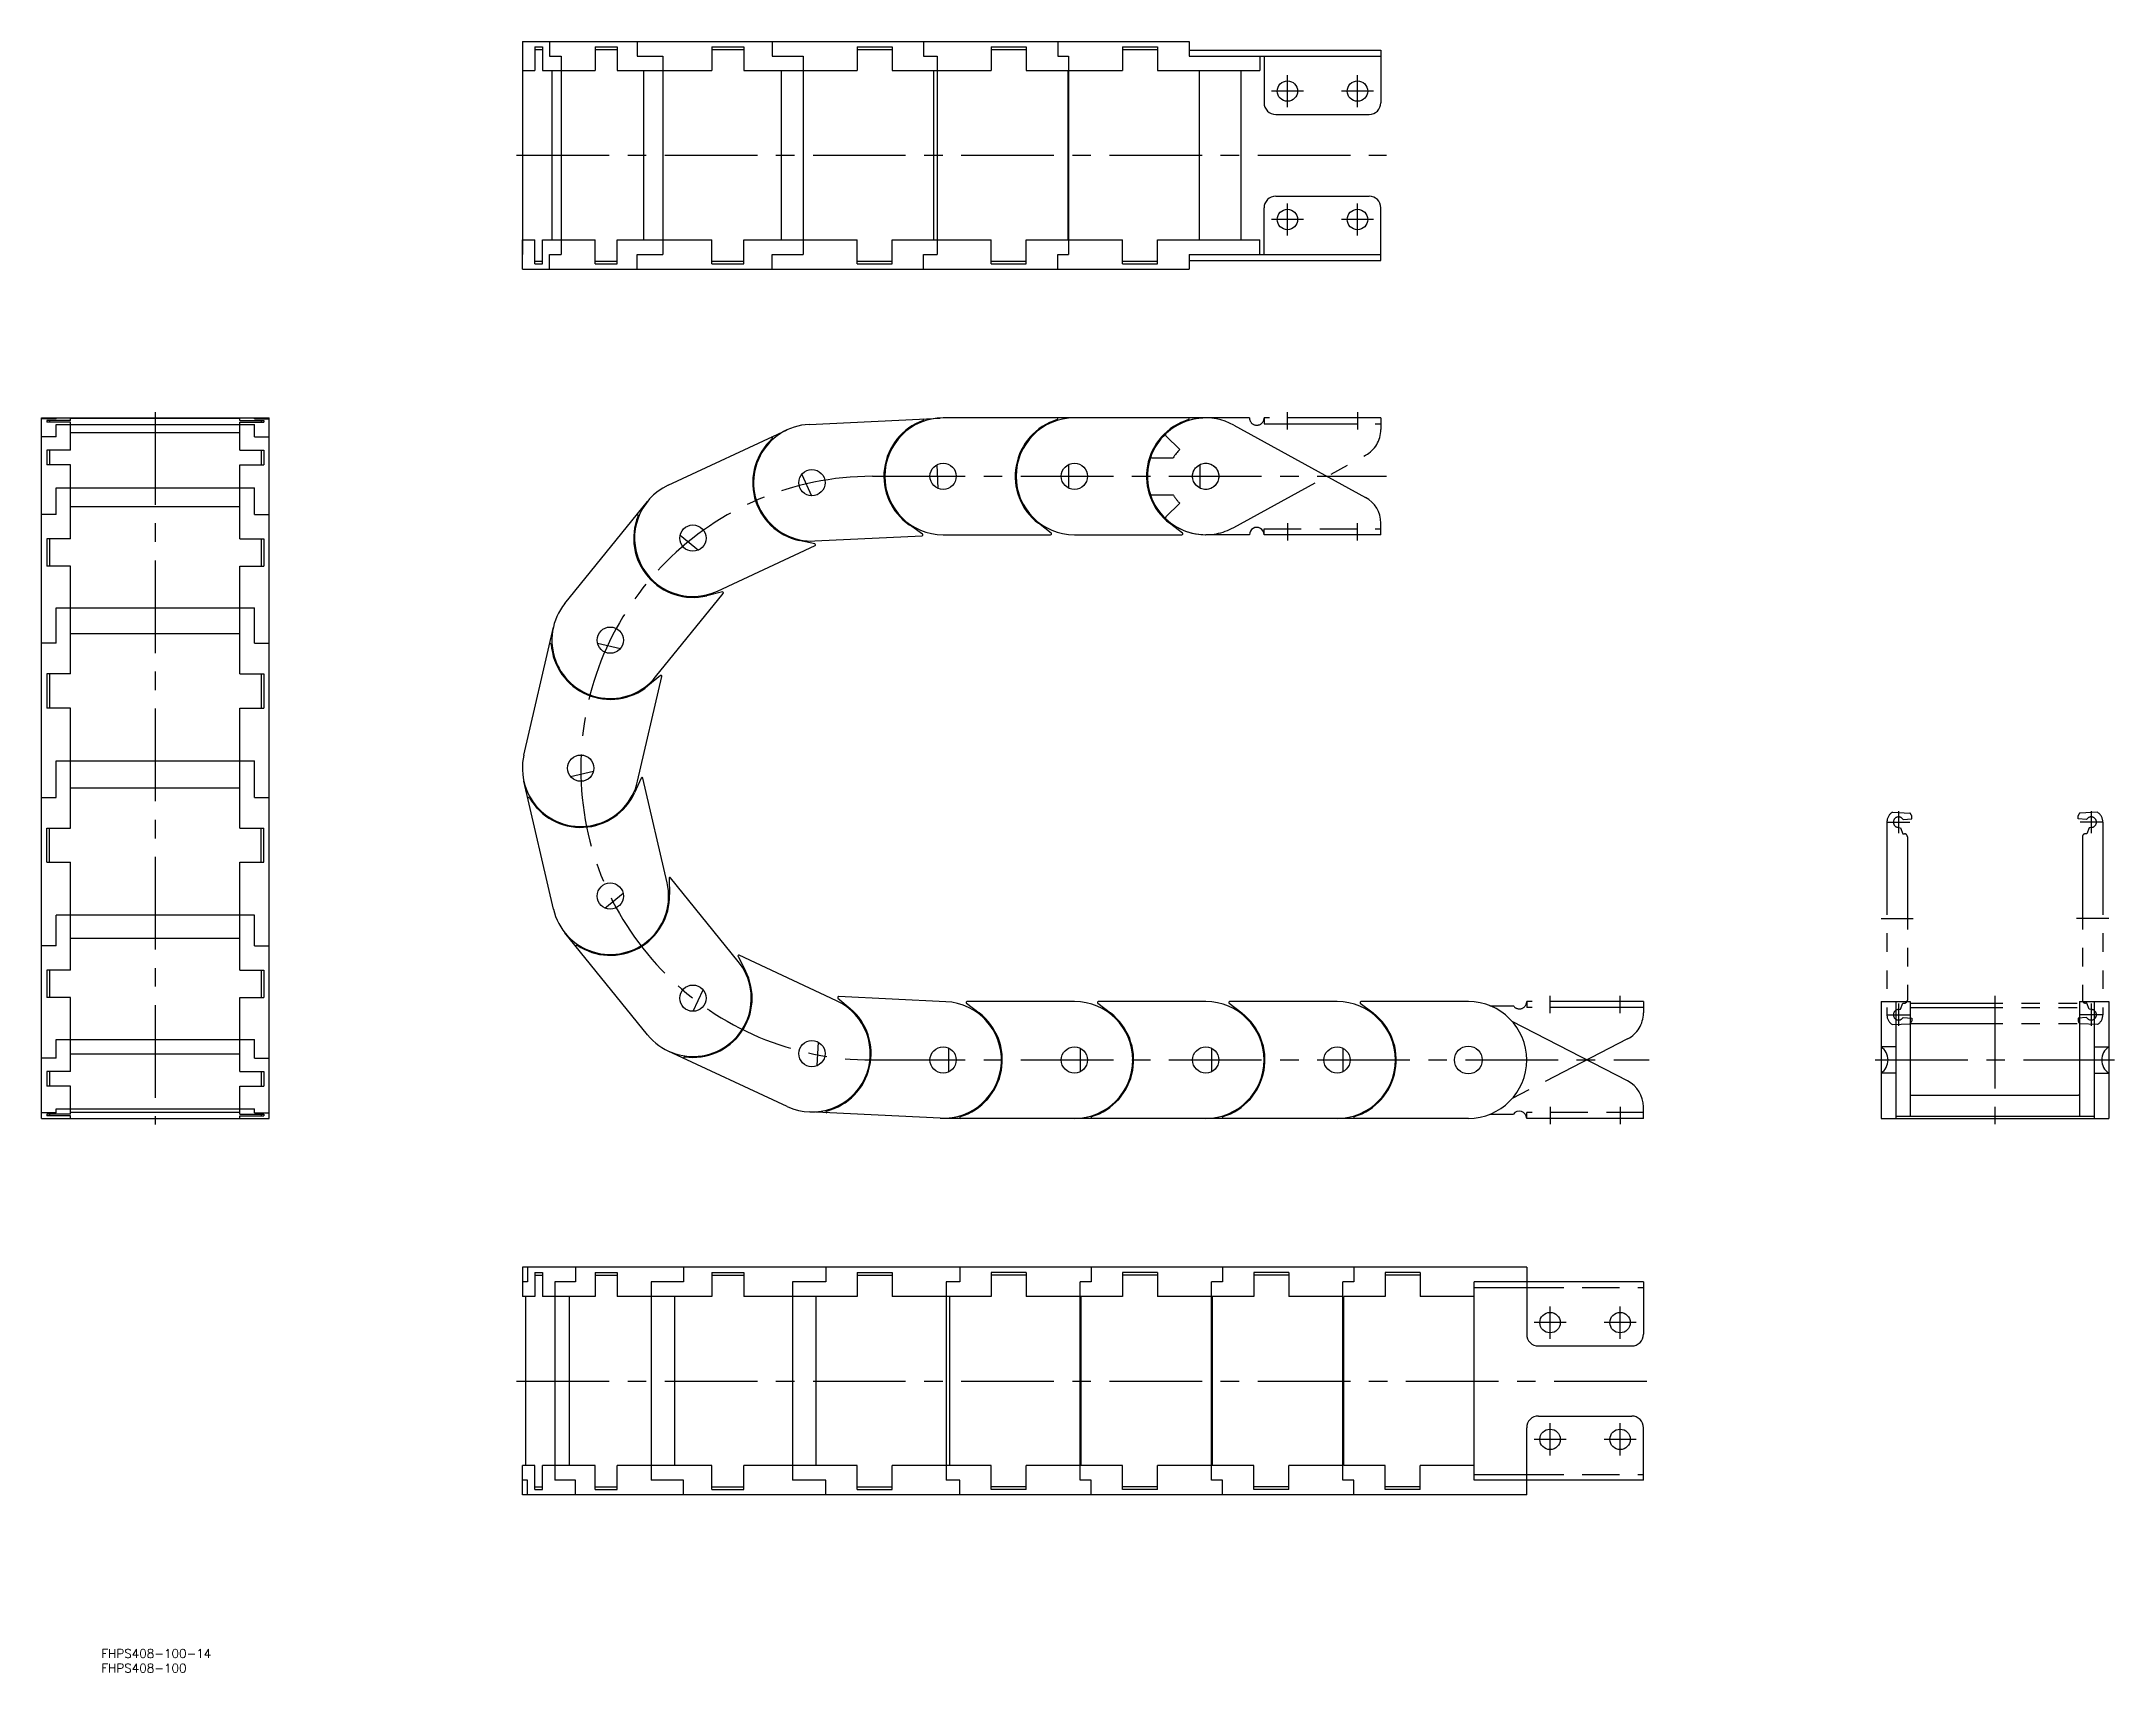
# Model space of a CAD drawing. Extents: x 0 to 710, y -190 to 369.
import ezdxf

# ---------------------------------------------------------------- set-up
doc = ezdxf.new("R2010")
doc.units = 0
for name, pattern in [('CENTER', [50.8, 31.75, -6.35, 6.35, -6.35]), ('DASHED', [19.05, 12.7, -6.35]), ('PHANTOM', [63.5, 31.75, -6.35, 6.35, -6.35, 6.35, -6.35])]:
    doc.linetypes.add(name, pattern=pattern)
doc.layers.get('0').update_dxf_attribs({"linetype": 'CONTINUOUS'})
doc.layers.add('CENTER', color=1, linetype='CENTER')
doc.styles.get("Standard").update_dxf_attribs({"font": 'txt.shx', "height": 3, "bigfont": 'bigfont.shx'})

msp = doc.modelspace()

# ---------------------------------------------------------------- linework, layer by layer
at = {"color": 7, "linetype": 'CONTINUOUS'}
for p, q in [((164.81, 369.07), (393.28, 369.07)), ((164.81, 369.07), (164.81, 359.07)), ((164.81, 364.07), (164.88, 364.07)), ((164.88, 364.07), (164.88, 296.07)), ((169.04, 367.27), (171.74, 367.27)), ((169.04, 367.27), (169.04, 359.07)), ((169.04, 366.37), (171.74, 366.37)), ((171.74, 367.27), (171.74, 359.07)), ((174.16, 369.07), (174.16, 364.07)), ((174.16, 364.07), (178.14, 364.07)), ((178.14, 364.07), (178.14, 296.07)), ((189.78, 367.27), (197.34, 367.27)), ((189.78, 367.27), (189.78, 359.07)), ((189.78, 366.37), (197.34, 366.37)), ((197.34, 367.27), (197.34, 359.07)), ((204.12, 369.07), (204.12, 364.07)), ((204.12, 364.07), (213, 364.07)), ((213, 364.07), (213, 296.07)), ((229.77, 367.27), (240.65, 367.27)), ((229.77, 367.27), (229.77, 359.07)), ((229.77, 366.37), (240.65, 366.37)), ((240.65, 367.27), (240.65, 359.07)), ((250.42, 369.07), (250.42, 364.07)), ((250.42, 364.07), (261.09, 364.07)), ((261.09, 364.07), (261.09, 296.07)), ((279.56, 367.27), (291.55, 367.27)), ((279.56, 367.27), (279.56, 359.07)), ((279.56, 366.37), (291.55, 366.37)), ((291.55, 367.27), (291.55, 359.07)), ((302.32, 369.07), (302.32, 364.07)), ((302.32, 364.07), (307, 364.07)), ((307, 364.07), (307, 296.07)), ((325.5, 367.27), (337.5, 367.27)), ((325.5, 367.27), (325.5, 359.07)), ((325.5, 366.37), (337.5, 366.37)), ((337.5, 367.27), (337.5, 359.07)), ((348.28, 369.07), (348.28, 364.07)), ((348.28, 364.07), (352, 364.07)), ((352, 364.07), (352, 296.07)), ((370.5, 367.27), (382.5, 367.27)), ((370.5, 367.27), (370.5, 359.07)), ((370.5, 366.37), (382.5, 366.37)), ((382.5, 367.27), (382.5, 359.07)), ((393.28, 369.07), (393.28, 364.07)), ((393.28, 366.07), (459, 366.07)), ((393.28, 364.07), (459, 364.07)), ((417.5, 364.07), (417.5, 359.07)), ((419, 364.07), (419, 348.07)), ((459, 366.07), (459, 348.07)), ((164.81, 359.07), (169.04, 359.07)), ((171.74, 359.07), (189.78, 359.07)), ((174.93, 359.07), (174.93, 301.07)), ((197.34, 359.07), (229.77, 359.07)), ((206.28, 359.07), (206.28, 301.07)), ((240.65, 359.07), (279.56, 359.07)), ((253.52, 359.07), (253.52, 301.07)), ((291.55, 359.07), (325.5, 359.07)), ((305.73, 359.07), (305.73, 301.07)), ((337.5, 359.07), (370.5, 359.07)), ((351.7, 359.07), (351.7, 301.07)), ((382.5, 359.07), (417.5, 359.07)), ((396.7, 359.07), (396.7, 301.07)), ((411, 359.07), (411, 301.07)), ((423, 344.07), (455, 344.07)), ((423, 316.07), (455, 316.07)), ((419, 296.07), (419, 312.07)), ((459, 294.07), (459, 312.07)), ((164.81, 301.07), (169.04, 301.07)), ((164.81, 291.07), (164.81, 301.07)), ((169.04, 292.87), (169.04, 301.07)), ((171.74, 301.07), (189.78, 301.07)), ((171.74, 292.87), (171.74, 301.07)), ((189.78, 292.87), (189.78, 301.07)), ((197.34, 301.07), (229.77, 301.07)), ((197.34, 292.87), (197.34, 301.07)), ((229.77, 292.87), (229.77, 301.07)), ((240.65, 301.07), (279.56, 301.07)), ((240.65, 292.87), (240.65, 301.07)), ((279.56, 292.87), (279.56, 301.07)), ((291.55, 301.07), (325.5, 301.07)), ((291.55, 292.87), (291.55, 301.07)), ((325.5, 292.87), (325.5, 301.07)), ((337.5, 301.07), (370.5, 301.07)), ((337.5, 292.87), (337.5, 301.07)), ((370.5, 292.87), (370.5, 301.07)), ((382.5, 301.07), (417.5, 301.07)), ((382.5, 292.87), (382.5, 301.07)), ((417.5, 296.07), (417.5, 301.07)), ((164.81, 296.07), (164.88, 296.07)), ((169.04, 293.77), (171.74, 293.77)), ((169.04, 292.87), (171.74, 292.87)), ((174.16, 296.07), (178.14, 296.07)), ((174.16, 291.07), (174.16, 296.07)), ((189.78, 293.77), (197.34, 293.77)), ((189.78, 292.87), (197.34, 292.87)), ((204.12, 296.07), (213, 296.07)), ((204.12, 291.07), (204.12, 296.07)), ((229.77, 293.77), (240.65, 293.77)), ((229.77, 292.87), (240.65, 292.87)), ((250.42, 296.07), (261.09, 296.07)), ((250.42, 291.07), (250.42, 296.07)), ((279.56, 293.77), (291.55, 293.77)), ((279.56, 292.87), (291.55, 292.87)), ((302.32, 296.07), (307, 296.07)), ((302.32, 291.07), (302.32, 296.07)), ((325.5, 293.77), (337.5, 293.77)), ((325.5, 292.87), (337.5, 292.87)), ((348.28, 296.07), (352, 296.07)), ((348.28, 291.07), (348.28, 296.07)), ((370.5, 293.77), (382.5, 293.77)), ((370.5, 292.87), (382.5, 292.87)), ((393.28, 296.07), (459, 296.07)), ((393.28, 296.07), (393.28, 291.07)), ((393.28, 294.07), (459, 294.07)), ((164.81, 291.07), (393.28, 291.07)), ((0, 0), (0, 240.07)), ((0, 240.07), (78, 240.07)), ((5, 239.77), (0, 239.77)), ((10, 239.25), (1.8, 239.25)), ((1.8, 239.25), (1.8, 238.67)), ((10, 238.67), (1.8, 238.67)), ((2.7, 239.25), (2.7, 238.67)), ((5, 239.77), (5, 240.07)), ((5, 237.77), (73, 237.77)), ((5, 233.61), (5, 237.77)), ((10, 239.25), (10, 240.07)), ((10, 239.94), (68, 239.94)), ((10, 229.05), (10, 238.67)), ((10, 235.05), (68, 235.05)), ((68, 239.25), (68, 240.07)), ((68, 239.25), (76.2, 239.25)), ((68, 229.05), (68, 238.67)), ((68, 238.67), (76.2, 238.67)), ((73, 239.77), (73, 240.07)), ((73, 239.77), (78, 239.77)), ((73, 233.61), (73, 237.77)), ((75.3, 239.25), (75.3, 238.67)), ((76.2, 239.25), (76.2, 238.67)), ((78, 0), (78, 240.07)), ((214.82, 217.01), (255.6, 236.02)), ((263.08, 237.87), (308.03, 240.05)), ((399, 240.07), (309, 240.07)), ((408.61, 237.61), (453.81, 212.84)), ((5, 233.61), (0, 233.61)), ((10, 229.05), (1.8, 229.05)), ((1.8, 229.05), (1.8, 223.98)), ((2.7, 229.05), (2.7, 223.98)), ((68, 229.05), (76.2, 229.05)), ((73, 233.61), (78, 233.61)), ((75.3, 229.05), (75.3, 223.98)), ((76.2, 229.05), (76.2, 223.98)), ((385.36, 233.99), (390.09, 229.26)), ((10, 223.98), (1.8, 223.98)), ((10, 198.65), (10, 223.98)), ((68, 198.65), (68, 223.98)), ((68, 223.98), (76.2, 223.98)), ((260.54, 220.7), (263.94, 213.4)), ((306.81, 224), (307.2, 215.95)), ((352, 224.1), (352, 216.04)), ((380.38, 226.37), (387.86, 226.37)), ((397, 224.1), (397, 216.04)), ((5, 216.17), (73, 216.17)), ((5, 207.03), (5, 216.17)), ((73, 207.03), (73, 216.17)), ((5, 207.03), (0, 207.03)), ((10, 209.69), (68, 209.69)), ((73, 207.03), (78, 207.03)), ((179.4, 176.51), (207.72, 211.48)), ((218.87, 199.87), (225.14, 194.8)), ((265.02, 197.92), (301.81, 199.7)), ((301.97, 200.25), (297.44, 203.39)), ((309, 200.07), (345.83, 200.07)), ((346.02, 200.61), (341.64, 203.97)), ((354, 200.07), (390.83, 200.07)), ((391.02, 200.61), (386.64, 203.97)), ((414, 200.07), (399, 200.07)), ((459, 200.07), (419, 200.07)), ((459, 200.07), (459, 204.07)), ((10, 198.65), (1.8, 198.65)), ((1.8, 198.65), (1.8, 189.33)), ((2.7, 198.65), (2.7, 189.33)), ((68, 198.65), (76.2, 198.65)), ((75.3, 198.65), (75.3, 189.33)), ((76.2, 198.65), (76.2, 189.33)), ((231.71, 180.76), (265.1, 196.32)), ((265.04, 196.88), (259.65, 198.08)), ((10, 189.33), (1.8, 189.33)), ((10, 152.34), (10, 189.33)), ((68, 152.34), (68, 189.33)), ((68, 189.33), (76.2, 189.33)), ((210.48, 151.33), (233.67, 179.95)), ((233.36, 180.43), (228, 179.15)), ((5, 174.95), (73, 174.95)), ((5, 162.84), (5, 174.95)), ((73, 162.84), (73, 174.95)), ((10, 166.18), (68, 166.18)), ((165.33, 124.57), (175.45, 168.42)), ((5, 162.84), (0, 162.84)), ((73, 162.84), (78, 162.84)), ((190.56, 162.88), (198.42, 161.06)), ((1.8, 152.34), (1.8, 140.65)), ((10, 152.34), (1.8, 152.34)), ((2.7, 152.34), (2.7, 140.65)), ((68, 152.34), (76.2, 152.34)), ((75.3, 152.34), (75.3, 140.65)), ((76.2, 152.34), (76.2, 140.65)), ((204.3, 115.57), (212.59, 151.46)), ((212.11, 151.76), (207.85, 148.25)), ((10, 140.65), (1.8, 140.65)), ((10, 99.5), (10, 140.65)), ((68, 140.65), (76.2, 140.65)), ((68, 99.5), (68, 140.65)), ((5, 122.62), (73, 122.62)), ((5, 110), (5, 122.62)), ((73, 110), (73, 122.62)), ((175.45, 71.73), (165.33, 115.57)), ((181.34, 117.22), (189.19, 119.03)), ((205.57, 116.67), (203.29, 111.66)), ((214.43, 80.73), (206.14, 116.62)), ((0, 110), (5, 110)), ((10, 113.33), (68, 113.33)), ((73, 110), (78, 110)), ((1.8, 87.8), (1.8, 99.5)), ((1.8, 99.5), (10, 99.5)), ((2.7, 87.8), (2.7, 99.5)), ((68, 99.5), (76.2, 99.5)), ((75.3, 87.8), (75.3, 99.5)), ((76.2, 87.8), (76.2, 99.5)), ((1.8, 87.8), (10, 87.8)), ((10, 50.82), (10, 87.8)), ((68, 50.82), (68, 87.8)), ((68, 87.8), (76.2, 87.8)), ((215.09, 82.27), (215.23, 76.76)), ((238.81, 53.85), (215.62, 82.47)), ((193.07, 72.14), (199.33, 77.21)), ((5, 69.78), (73, 69.78)), ((5, 59.19), (5, 69.65)), ((73, 59.19), (73, 69.65)), ((5, 59.19), (0, 59.19)), ((10, 61.85), (68, 61.85)), ((73, 59.19), (78, 59.19)), ((207.72, 28.67), (179.4, 63.64)), ((10, 50.82), (1.8, 50.82)), ((1.8, 50.82), (1.8, 41.49)), ((2.7, 50.82), (2.7, 41.49)), ((68, 50.82), (76.2, 50.82)), ((75.3, 50.82), (75.3, 41.49)), ((76.2, 50.82), (76.2, 41.49)), ((238.72, 55.53), (241.27, 50.64)), ((272.5, 40.38), (239.11, 55.94)), ((223.37, 36.76), (226.78, 44.07)), ((10, 41.49), (1.8, 41.49)), ((10, 16.16), (10, 41.49)), ((68, 16.16), (68, 41.49)), ((68, 41.49), (76.2, 41.49)), ((272.97, 41.3), (277.18, 37.74)), ((309.97, 40.05), (273.18, 41.83)), ((316.98, 39.54), (321.36, 36.18)), ((354, 40.07), (317.17, 40.07)), ((361.98, 39.54), (366.36, 36.18)), ((399, 40.07), (362.17, 40.07)), ((406.98, 39.54), (411.36, 36.18)), ((444, 40.07), (407.17, 40.07)), ((451.98, 39.54), (456.36, 36.18)), ((489, 40.07), (452.17, 40.07)), ((630.45, 40.07), (630.45, 0.07)), ((630.45, 40.07), (640.45, 40.07)), ((635.45, 40.07), (635.45, 0.07)), ((640.45, 40.07), (640.45, 0.82)), ((698.45, 40.07), (698.45, 0.82)), ((698.45, 40.07), (708.45, 40.07)), ((703.45, 40.07), (703.45, 0.07)), ((708.45, 40.07), (708.45, 0.07)), ((543.58, 12.87), (504.06, 33.24)), ((5, 27.12), (73, 27.12)), ((5, 20.71), (5, 27.12)), ((10, 22.16), (68, 22.16)), ((73, 20.71), (73, 27.12)), ((255.6, 4.12), (214.82, 23.13)), ((265.86, 18.13), (266.25, 26.18)), ((311, 16.04), (311, 24.1)), ((356, 24.1), (356, 16.04)), ((401, 24.1), (401, 16.04)), ((446, 24.1), (446, 16.04)), ((635.45, 24.57), (630.45, 24.57)), ((703.45, 24.57), (708.45, 24.57)), ((5, 20.71), (0, 20.71)), ((10, 16.16), (1.8, 16.16)), ((1.8, 16.16), (1.8, 11.09)), ((2.7, 16.16), (2.7, 11.09)), ((68, 16.16), (76.2, 16.16)), ((73, 20.71), (78, 20.71)), ((75.3, 16.16), (75.3, 11.09)), ((76.2, 16.16), (76.2, 11.09)), ((635.45, 15.57), (630.45, 15.57)), ((703.45, 15.57), (708.45, 15.57)), ((10, 11.09), (1.8, 11.09)), ((10, 1.48), (10, 11.09)), ((68, 1.48), (68, 11.09)), ((68, 11.09), (76.2, 11.09)), ((640.75, 8.07), (698.15, 8.07)), ((5, 2), (0, 2)), ((0, 0), (78, 0)), ((10, 1.48), (1.8, 1.48)), ((1.8, 1.48), (1.8, 0.9)), ((10, 0.9), (1.8, 0.9)), ((2.7, 1.48), (2.7, 0.9)), ((5, 3.28), (73, 3.28)), ((5, 2), (5, 3.28)), ((5, 0.07), (73, 0.07)), ((5, 0), (5, 0.07)), ((10, 2.16), (68, 2.16)), ((10, 0), (10, 0.9)), ((68, 1.48), (76.2, 1.48)), ((68, 0), (68, 0.9)), ((68, 0.9), (76.2, 0.9)), ((73, 2), (73, 3.28)), ((73, 2), (78, 2)), ((73, 0), (73, 0.07)), ((75.3, 1.48), (75.3, 0.9)), ((76.2, 1.48), (76.2, 0.9)), ((308.03, 0.1), (263.08, 2.28)), ((489, 0.07), (309, 0.07)), ((496.35, 1.47), (504.43, 1.47)), ((549, 0.07), (509, 0.07)), ((549, 0.07), (549, 3.98)), ((630.45, 0.07), (708.45, 0.07)), ((635.45, 0.82), (703.45, 0.82)), ((509, -50.93), (164.81, -50.93)), ((164.81, -50.93), (164.81, -60.93)), ((166.61, -55.93), (164.81, -55.93)), ((166.61, -50.93), (166.61, -55.93)), ((169.04, -52.73), (171.74, -52.73)), ((169.04, -52.73), (169.04, -60.93)), ((169.04, -53.63), (171.74, -53.63)), ((171.74, -52.73), (171.74, -60.93)), ((175.9, -55.93), (175.9, -123.93)), ((183, -55.93), (175.9, -55.93)), ((183, -50.93), (183, -55.93)), ((189.78, -52.73), (197.34, -52.73)), ((189.78, -52.73), (189.78, -60.93)), ((189.78, -53.63), (197.34, -53.63)), ((197.34, -52.73), (197.34, -60.93)), ((208.98, -55.93), (208.98, -123.93)), ((220, -55.93), (208.98, -55.93)), ((220, -50.93), (220, -55.93)), ((229.77, -52.73), (240.65, -52.73)), ((229.77, -52.73), (229.77, -60.93)), ((229.77, -53.63), (240.65, -53.63)), ((240.65, -52.73), (240.65, -60.93)), ((257.42, -55.93), (257.42, -123.93)), ((268.8, -55.93), (257.42, -55.93)), ((268.8, -50.93), (268.8, -55.93)), ((279.57, -52.73), (291.55, -52.73)), ((279.57, -52.73), (279.57, -60.93)), ((279.57, -53.63), (291.55, -53.63)), ((291.55, -52.73), (291.55, -60.93)), ((314.72, -55.93), (310.03, -55.93)), ((310.03, -55.93), (310.03, -123.93)), ((314.72, -50.93), (314.72, -55.93)), ((337.5, -52.73), (325.5, -52.73)), ((325.5, -52.73), (325.5, -60.93)), ((337.5, -53.63), (325.5, -53.63)), ((337.5, -52.73), (337.5, -60.93)), ((356, -123.93), (356, -55.93)), ((359.72, -55.93), (356, -55.93)), ((359.72, -50.93), (359.72, -55.93)), ((370.5, -52.73), (370.5, -60.93)), ((382.5, -52.73), (370.5, -52.73)), ((382.5, -53.63), (370.5, -53.63)), ((382.5, -52.73), (382.5, -60.93)), ((401, -123.93), (401, -55.93)), ((404.72, -55.93), (401, -55.93)), ((404.72, -50.93), (404.72, -55.93)), ((427.5, -52.73), (415.5, -52.73)), ((415.5, -52.73), (415.5, -60.93)), ((427.5, -53.63), (415.5, -53.63)), ((427.5, -52.73), (427.5, -60.93)), ((446, -123.93), (446, -55.93)), ((449.72, -55.93), (446, -55.93)), ((449.72, -50.93), (449.72, -55.93)), ((472.5, -52.73), (460.5, -52.73)), ((460.5, -52.73), (460.5, -60.93)), ((472.5, -53.63), (460.5, -53.63)), ((472.5, -52.73), (472.5, -60.93)), ((491, -123.93), (491, -55.93)), ((549, -55.93), (491, -55.93)), ((509, -50.93), (509, -73.93)), ((549, -55.93), (549, -73.93)), ((169.04, -60.93), (164.81, -60.93)), ((165.84, -60.93), (165.84, -118.93)), ((189.78, -60.93), (171.74, -60.93)), ((180.85, -60.93), (180.85, -118.93)), ((229.77, -60.93), (197.34, -60.93)), ((216.9, -60.93), (216.9, -118.93)), ((279.57, -60.93), (240.65, -60.93)), ((265.38, -60.93), (265.38, -118.93)), ((325.5, -60.93), (291.55, -60.93)), ((311.3, -118.93), (311.3, -60.93)), ((370.5, -60.93), (337.5, -60.93)), ((356.3, -118.93), (356.3, -60.93)), ((415.5, -60.93), (382.5, -60.93)), ((401.3, -118.93), (401.3, -60.93)), ((446, -60.93), (427.5, -60.93)), ((446.3, -118.93), (446.3, -60.93)), ((460.5, -60.93), (446.3, -60.93)), ((491, -60.93), (472.5, -60.93)), ((491, -57.93), (509, -57.93)), ((513, -77.93), (545, -77.93)), ((509, -128.93), (509, -105.93)), ((513, -101.93), (545, -101.93)), ((549, -123.93), (549, -105.93)), ((169.04, -118.93), (164.81, -118.93)), ((164.81, -128.93), (164.81, -118.93)), ((169.04, -127.13), (169.04, -118.93)), ((189.78, -118.93), (171.74, -118.93)), ((171.74, -127.13), (171.74, -118.93)), ((189.78, -127.13), (189.78, -118.93)), ((229.77, -118.93), (197.34, -118.93)), ((197.34, -127.13), (197.34, -118.93)), ((229.77, -127.13), (229.77, -118.93)), ((279.57, -118.93), (240.65, -118.93)), ((240.65, -127.13), (240.65, -118.93)), ((279.57, -127.13), (279.57, -118.93)), ((325.5, -118.93), (291.55, -118.93)), ((291.55, -127.13), (291.55, -118.93)), ((325.5, -127.13), (325.5, -118.93)), ((370.5, -118.93), (337.5, -118.93)), ((337.5, -127.13), (337.5, -118.93)), ((370.5, -127.13), (370.5, -118.93)), ((382.5, -127.13), (382.5, -118.93)), ((415.5, -118.93), (382.5, -118.93)), ((415.5, -127.13), (415.5, -118.93)), ((446, -118.93), (427.5, -118.93)), ((427.5, -127.13), (427.5, -118.93)), ((460.5, -118.93), (446.3, -118.93)), ((460.5, -127.13), (460.5, -118.93)), ((491, -118.93), (472.5, -118.93)), ((472.5, -127.13), (472.5, -118.93)), ((166.61, -123.93), (164.81, -123.93)), ((166.61, -128.93), (166.61, -123.93)), ((169.04, -126.23), (171.74, -126.23)), ((169.04, -127.13), (171.74, -127.13)), ((183, -123.93), (175.9, -123.93)), ((183, -128.93), (183, -123.93)), ((189.78, -126.23), (197.34, -126.23)), ((189.78, -127.13), (197.34, -127.13)), ((220, -123.93), (208.98, -123.93)), ((220, -128.93), (220, -123.93)), ((229.77, -126.23), (240.65, -126.23)), ((229.77, -127.13), (240.65, -127.13)), ((268.8, -123.93), (257.42, -123.93)), ((268.8, -128.93), (268.8, -123.93)), ((279.57, -126.23), (291.55, -126.23)), ((279.57, -127.13), (291.55, -127.13)), ((314.72, -123.93), (310.03, -123.93)), ((314.72, -128.93), (314.72, -123.93)), ((337.5, -126.23), (325.5, -126.23)), ((337.5, -127.13), (325.5, -127.13)), ((359.72, -123.93), (356, -123.93)), ((359.72, -128.93), (359.72, -123.93)), ((382.5, -126.23), (370.5, -126.23)), ((382.5, -127.13), (370.5, -127.13)), ((404.72, -123.93), (401, -123.93)), ((404.72, -128.93), (404.72, -123.93)), ((427.5, -126.23), (415.5, -126.23)), ((427.5, -127.13), (415.5, -127.13)), ((449.72, -123.93), (446, -123.93)), ((449.72, -128.93), (449.72, -123.93)), ((472.5, -126.23), (460.5, -126.23)), ((472.5, -127.13), (460.5, -127.13)), ((491, -121.93), (509, -121.93)), ((549, -123.93), (491, -123.93)), ((509, -128.93), (164.81, -128.93))]:
    msp.add_line(p, q, dxfattribs=at)
at = {"color": 3, "linetype": 'PHANTOM'}
for p, q in [((427, 236.07), (427, 242.07)), ((451, 242.07), (451, 236.07)), ((414, 240.07), (399, 240.07)), ((459, 240.07), (419, 240.07)), ((419, 240.07), (419, 238.07)), ((419, 238.07), (459, 238.07)), ((459, 240.07), (459, 236.07)), ((408.61, 202.53), (453.81, 227.3)), ((380.38, 213.77), (387.86, 213.77)), ((385.36, 206.15), (390.09, 210.88)), ((632.45, 101.57), (632.45, 35.57)), ((632.65, 101.57), (640.25, 101.57)), ((634.33, 104.97), (640.35, 104.7)), ((636.45, 105.37), (636.45, 97.77)), ((636.45, 99.77), (637.15, 99.65)), ((637.15, 99.65), (637.91, 97.57)), ((638.01, 102.47), (640.95, 102.73)), ((640.95, 102.73), (640.95, 103.75)), ((697.95, 102.73), (697.95, 103.75)), ((700.89, 102.47), (697.95, 102.73)), ((704.57, 104.97), (698.55, 104.7)), ((706.25, 101.57), (698.65, 101.57)), ((701.75, 99.65), (701, 97.57)), ((702.45, 99.77), (701.75, 99.65)), ((702.45, 105.37), (702.45, 97.77)), ((706.45, 101.57), (706.45, 35.57)), ((637.91, 97.57), (638.45, 97.57)), ((639.45, 96.57), (639.45, 40.57)), ((699.45, 96.57), (699.45, 40.57)), ((701, 97.57), (700.45, 97.57)), ((630.45, 68.57), (641.45, 68.57)), ((708.45, 68.57), (697.45, 68.57)), ((496.35, 38.67), (504.43, 38.67)), ((549, 40.07), (509, 40.07)), ((509, 40.07), (509, 38.07)), ((549, 38.07), (509, 38.07)), ((517, 36.07), (517, 42.07)), ((541, 36.07), (541, 42.07)), ((549, 40.07), (549, 36.17)), ((632.65, 35.57), (640.25, 35.57)), ((636.45, 39.37), (636.45, 31.77)), ((636.45, 37.37), (637.15, 37.5)), ((637.15, 37.5), (637.91, 39.57)), ((637.91, 39.57), (638.45, 39.57)), ((640.45, 39.57), (698.45, 39.57)), ((640.45, 38.07), (698.45, 38.07)), ((706.25, 35.57), (698.65, 35.57)), ((701, 39.57), (700.45, 39.57)), ((701.75, 37.5), (701, 39.57)), ((702.45, 37.37), (701.75, 37.5)), ((702.45, 39.37), (702.45, 31.77)), ((634.33, 32.18), (640.35, 32.44)), ((638.01, 34.67), (640.95, 34.42)), ((640.45, 32.57), (698.45, 32.57)), ((640.95, 34.42), (640.95, 33.39)), ((700.89, 34.67), (697.95, 34.42)), ((697.95, 34.42), (697.95, 33.39)), ((704.57, 32.18), (698.55, 32.44)), ((543.58, 27.28), (504.06, 6.91))]:
    msp.add_line(p, q, dxfattribs=at)
at = {"color": 3, "linetype": 'DASHED'}
for p, q in [((419, 202.07), (459, 202.07)), ((419, 200.07), (419, 202.07)), ((549, 2.07), (509, 2.07)), ((509, 0.07), (509, 2.07)), ((509, -57.93), (549, -57.93)), ((509, -121.93), (549, -121.93))]:
    msp.add_line(p, q, dxfattribs=at)
at = {"color": 7, "linetype": 'CONTINUOUS'}
for centre, radius in [((427, 352.07), 3.5), ((451, 352.07), 3.5), ((427, 308.07), 3.5), ((451, 308.07), 3.5), ((264.05, 217.89), 4.5), ((309, 220.07), 4.5), ((354, 220.07), 4.5), ((399, 220.07), 4.5), ((223.26, 198.89), 4.5), ((194.94, 163.92), 4.5), ((184.81, 120.07), 4.5), ((194.94, 76.23), 4.5), ((223.26, 41.26), 4.5), ((264.05, 22.25), 4.5), ((309, 20.07), 4.5), ((354, 20.07), 4.5), ((399, 20.07), 4.5), ((444, 20.07), 4.5), ((489, 20.07), 4.75), ((517, -69.93), 3.5), ((541, -69.93), 3.5), ((517, -109.93), 3.5), ((541, -109.93), 3.5)]:
    msp.add_circle(centre, radius, dxfattribs=at)
at = {"color": 3, "linetype": 'PHANTOM'}
msp.add_circle((399, 220.07), 4.5, dxfattribs=at)
at = {"color": 7, "linetype": 'CONTINUOUS'}
for centre, radius, start, end in [((423, 348.07), 4, 179.99999, 270), ((455, 348.07), 4, 270, 0), ((423, 312.07), 4, 90, 180.00001), ((455, 312.07), 4, 0, 90), ((264.05, 217.89), 20, 92.77545, 272.77546), ((309, 220.07), 20.3, 109.77429, 235.27546), ((309, 220.07), 20, 90, 270), ((302.03, 239.46), 0.3, 289.77429, 92.77545), ((354, 220.07), 20.3, 106.99884, 232.49999), ((354, 220.07), 20, 90, 270), ((347.98, 239.77), 0.3, 286.99884, 90), ((399, 220.07), 20.3, 106.99884, 232.49999), ((385.71, 234.35), 0.5, 132.94399, 225.00199), ((399, 220.07), 20, 61.3418, 132.942), ((392.98, 239.77), 0.3, 286.99884, 90), ((264.05, 217.89), 20.3, 131.98444, 257.48559), ((250.27, 233.21), 0.3, 311.98444, 114.98561), ((399, 220.07), 12.8, 134.105, 150.516), ((399, 220.07), 20, 162.69676, 270), ((380.38, 225.87), 0.5, 89.999, 162.698), ((223.26, 198.89), 20, 114.98561, 294.9856), ((223.26, 198.89), 20.3, 157.99024, 283.4914), ((204.17, 206.61), 0.3, 337.99024, 140.9914), ((449, 204.07), 10, 0, 61.27425), ((301.8, 200), 0.3, 272.77545, 55.27545), ((345.83, 200.37), 0.3, 270, 52.5), ((390.83, 200.37), 0.3, 270, 52.5), ((416.5, 200.07), 2.5, 0, 180.00001), ((264.97, 196.59), 0.3, 294.9856, 77.4856), ((233.43, 180.14), 0.3, 320.9914, 103.4914), ((194.94, 163.92), 20, 140.9914, 320.99141), ((174.39, 162.48), 0.3, 3.99594, 166.9971), ((194.94, 163.92), 20.3, 183.99594, 309.4971), ((212.3, 151.53), 0.3, 346.9971, 129.49709), ((184.81, 120.07), 20, 166.9971, 346.99711), ((205.85, 116.55), 0.3, 13.003, 155.503), ((166.97, 109.77), 0.3, 30.00184, 193.003), ((184.81, 120.07), 20.3, 210.00183, 335.503), ((194.94, 76.23), 20, 193.00299, 13.003), ((215.39, 82.28), 0.3, 39.009, 181.509), ((194.94, 76.23), 20.3, 236.00783, 1.509), ((183.42, 59.15), 0.3, 56.00784, 219.009), ((223.26, 41.26), 20, 219.00899, 39.009), ((223.26, 41.26), 20.3, 262.01284, 27.514), ((238.99, 55.67), 0.3, 65.014, 207.514), ((264.05, 22.25), 20, 245.014, 65.014), ((264.05, 22.25), 20.3, 284.22384, 49.725), ((273.16, 41.53), 0.3, 87.225, 229.725), ((309, 20.07), 20, 267.225, 87.225), ((309, 20.07), 20.3, 286.99884, 52.5), ((317.17, 39.77), 0.3, 90, 232.49999), ((354, 20.07), 20, 270, 90), ((354, 20.07), 20.3, 286.99884, 52.5), ((362.17, 39.77), 0.3, 90, 232.49999), ((399, 20.07), 20, 270, 90), ((399, 20.07), 20.3, 286.99884, 52.5), ((407.17, 39.77), 0.3, 90, 232.49999), ((444, 20.07), 20, 270, 90), ((444, 20.07), 20.3, 286.99884, 52.5), ((452.17, 39.77), 0.3, 90, 232.49999), ((489, 20.07), 20, 270, 90), ((627.36, 20.07), 5.46, 304.53507, 55.46493), ((711.55, 20.07), 5.46, 124.53507, 235.46493), ((220.4, 20.86), 0.3, 82.01284, 245.01399), ((539, 3.98), 10, 359.99899, 62.732), ((640.75, 8.37), 0.3, 180, 270), ((698.15, 8.37), 0.3, 270, 0), ((269.11, 2.28), 0.3, 104.22384, 267.225), ((315.02, 0.37), 0.3, 106.99884, 270), ((360.02, 0.37), 0.3, 106.99884, 270), ((405.02, 0.37), 0.3, 106.99884, 270), ((450.02, 0.37), 0.3, 106.99884, 270), ((506.5, 0.07), 2.5, 0.00001, 145.944), ((513, -73.93), 4, 179.99999, 270), ((545, -73.93), 4, 270, 0), ((513, -105.93), 4, 90, 180.00001), ((545, -105.93), 4, 0, 90)]:
    msp.add_arc(centre, radius, start, end, dxfattribs=at)
at = {"color": 3, "linetype": 'PHANTOM'}
for centre, radius, start, end in [((399, 220.07), 20, 90, 197.30324), ((416.5, 240.07), 2.5, 179.99999, 0), ((449, 236.07), 10, 298.72575, 0), ((380.38, 214.27), 0.5, 197.302, 270.001), ((399, 220.07), 12.8, 209.484, 225.895), ((385.71, 205.8), 0.5, 134.99801, 227.05601), ((399, 220.07), 20, 227.058, 298.6582), ((636.45, 101.57), 4, 121.99001, 180), ((636.45, 101.57), 1.8, 30.0004, 270.00001), ((636.45, 101.57), 5, 25.8374, 38.747), ((702.45, 101.57), 5, 141.253, 154.1626), ((702.45, 101.57), 1.8, 269.99999, 149.9996), ((702.45, 101.57), 4, 0, 58.00999), ((638.45, 96.57), 1, 0, 90.00001), ((700.45, 96.57), 1, 89.99999, 180), ((506.5, 40.07), 2.5, 214.056, 359.99999), ((539, 36.17), 10, 297.268, 0.00101), ((636.45, 35.57), 4, 180, 238.00901), ((636.45, 35.57), 1.8, 89.9999, 329.99901), ((638.45, 40.57), 1, 270, 0), ((700.45, 40.57), 1, 180, 270), ((702.45, 35.57), 1.8, 210.00099, 90.0001), ((702.45, 35.57), 4, 301.99099, 0), ((636.45, 35.57), 5, 321.252, 334.162), ((702.45, 35.57), 5, 205.838, 218.748)]:
    msp.add_arc(centre, radius, start, end, dxfattribs=at)
at = {"layer": 'CENTER', "color": 1, "linetype": 'CENTER'}
for p, q in [((427, 346.57), (427, 357.57)), ((451, 346.57), (451, 357.57)), ((432.5, 352.07), (421.5, 352.07)), ((456.5, 352.07), (445.5, 352.07)), ((162.81, 330.07), (461, 330.07)), ((427, 302.57), (427, 313.57)), ((451, 302.57), (451, 313.57)), ((432.5, 308.07), (421.5, 308.07)), ((456.5, 308.07), (445.5, 308.07)), ((39, 242.07), (39, -2)), ((284.81, 220.07), (461, 220.07)), ((427, 204.07), (427, 198.07)), ((451, 198.07), (451, 204.07)), ((669.45, 42.07), (669.45, -1.93)), ((284.81, 20.07), (551, 20.07)), ((628.45, 20.07), (710.45, 20.07)), ((517, 4.07), (517, -1.93)), ((541, 4.07), (541, -1.93)), ((522.5, -69.93), (511.5, -69.93)), ((517, -75.43), (517, -64.43)), ((546.5, -69.93), (535.5, -69.93)), ((541, -75.43), (541, -64.43)), ((162.81, -89.93), (551, -89.93)), ((517, -115.43), (517, -104.43)), ((541, -115.43), (541, -104.43)), ((522.5, -109.93), (511.5, -109.93)), ((546.5, -109.93), (535.5, -109.93))]:
    msp.add_line(p, q, dxfattribs=at)
msp.add_arc((284.81, 120.07), 100, 90, 270, dxfattribs=at)

# ---------------------------------------------------------------- texts
at = {"color": 7, "linetype": 'CONTINUOUS'}
for s, p in [('FHPS408-100-14', (20.53, -184.83)), ('FHPS408-100', (20.53, -189.83))]:
    msp.add_text(s, height=3, dxfattribs=at).set_placement(p)

doc.saveas('drawing.dxf')
